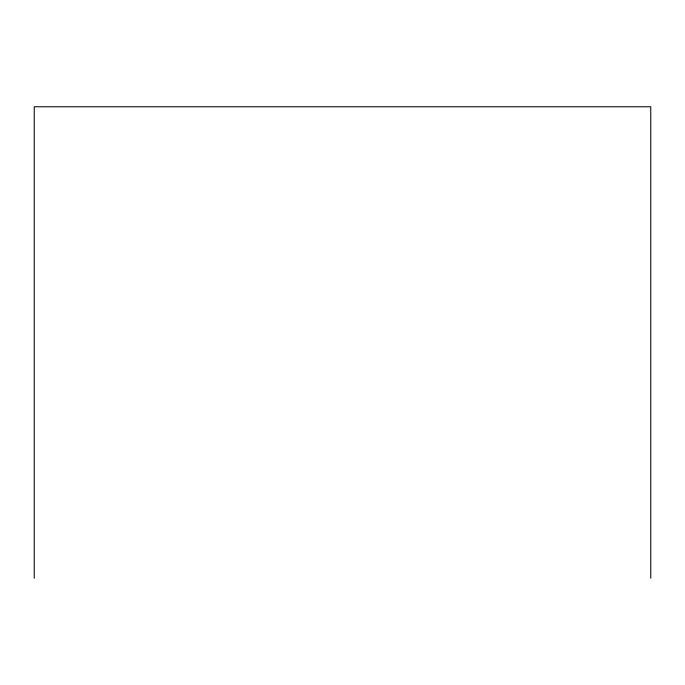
<?xml version="1.0" encoding="UTF-8"?>
<svg xmlns="http://www.w3.org/2000/svg" width="685" height="685" viewBox="0 0 685 685"><rect width="100%" height="100%" fill="white"/><g stroke="black" fill="none" stroke-linecap="round" stroke-linejoin="round"><path stroke-width="1.03" d="M650.75 578.234L650.75 106.766L34.25 106.766L34.25 578.234"/></g></svg>
